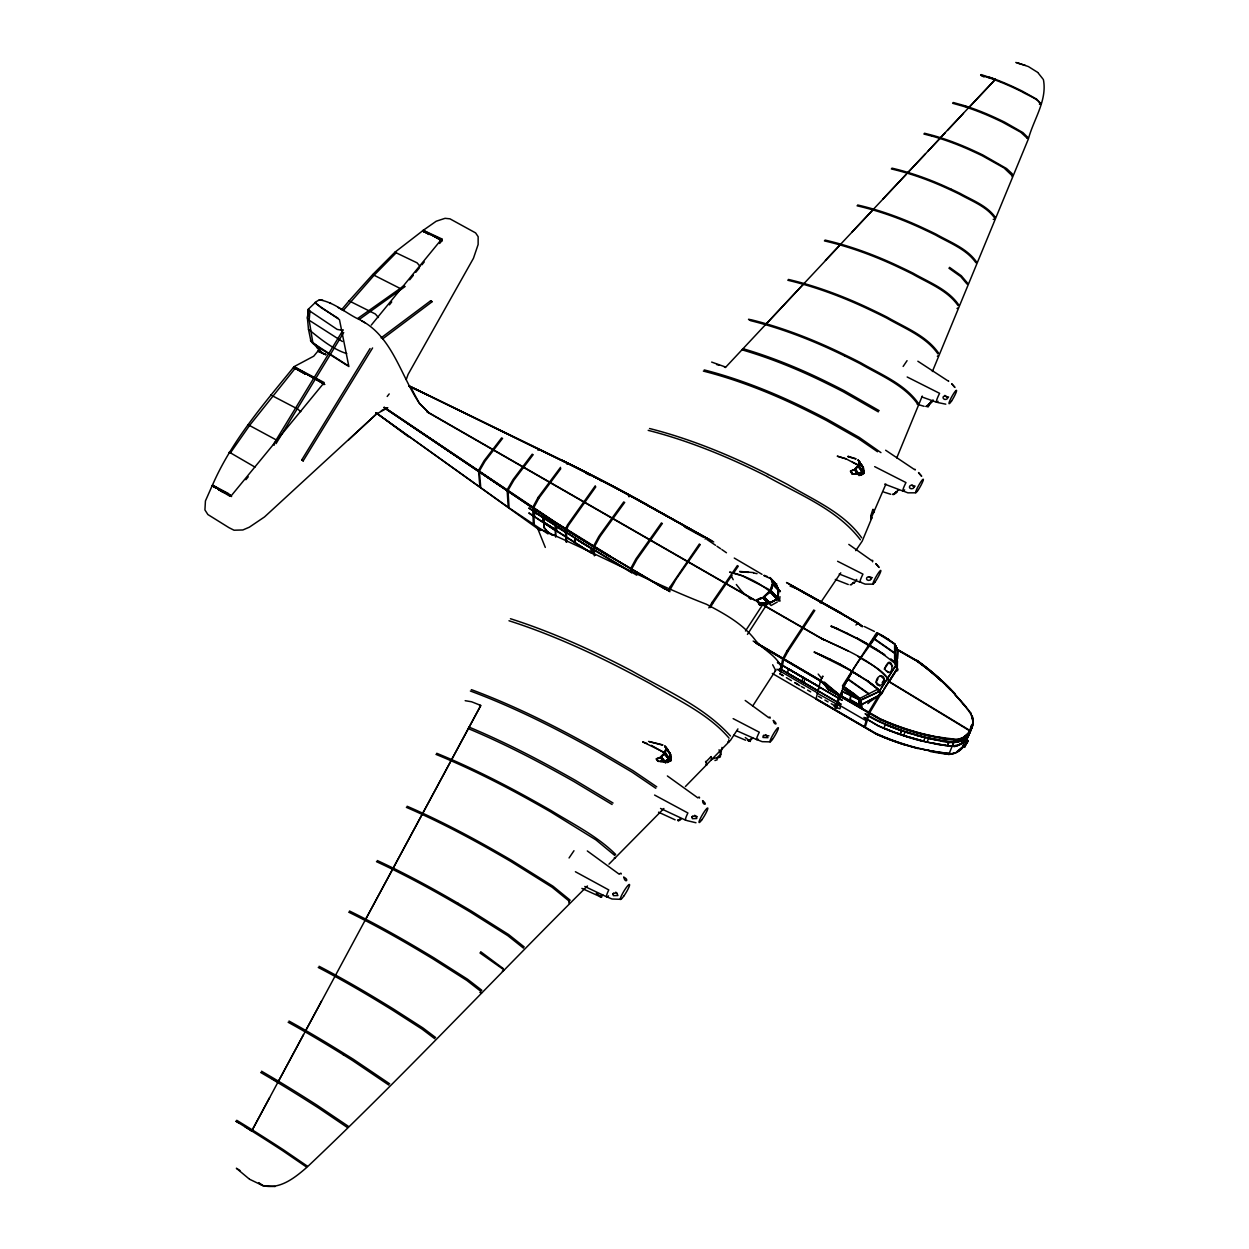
<?xml version="1.0" encoding="UTF-8"?>
<svg xmlns="http://www.w3.org/2000/svg" width="1249" height="1249" viewBox="0 0 1249 1249"><rect width="100%" height="100%" fill="white"/><g stroke="black" fill="none" stroke-linecap="round" stroke-linejoin="round"><path stroke-width="1.5" d="M897.469 660.971L897.235 669.245L895.845 665.374L887.602 678.394L889.257 681.642L896.298 670.619M595.273 555.243L582.346 547.39L591.604 552.807L591.308 548.452M593.447 553.51L593.525 546.235L598.646 536.758A18.032 4.293 -59.9 0 1 600.722 533.713L623.11 502.816A17.908 4.231 -60.2 0 1 623.797 501.895M863.278 473.418L857.641 466.033L854.659 469.078L858.953 475.526C869.757 473.668 856.236 468.281 859.078 462.395L863.793 468.359M594.352 555.867L594.446 546.781L599.582 537.304A18.032 4.278 -59.9 0 1 601.643 534.26L624.032 503.347A17.908 4.215 -60.2 0 1 624.719 502.426M897.25 666.966L897.297 664.702M859.796 462.395L862.778 467.11L862.856 471.248L862.918 467.157L858.282 460.178L859.78 462.005M862.637 467.032L862.716 471.185L862.637 467.032C856.752 455.76 858.578 469.827 862.856 471.248M860.795 474.932L863.98 473.387L864.043 470.124M591.183 552.761L591.433 548.545M863.684 472.809L863.762 469.843M630.573 572.058L630.729 568.482L635.944 558.896L661.47 522.894M631.494 572.62L631.666 569.044L636.881 559.443L662.407 523.425M670.807 759.938L664.765 752.694L666.029 748.729L671.119 754.864L670.807 759.938L667.185 762.28M669.761 758.486L669.87 753.772C663.328 742.749 663.922 757.035 669.761 758.486L670.026 753.834L666.092 749.322M670.026 753.834L669.62 758.424L665.249 753.131L666.014 749.619M667.169 762.608L671.103 760.61L671.306 756.878M665.295 753.069L665.342 752.195M877.985 633.946C864.62 653.43 843.59 678.051 837.751 704.233L866.041 720.673M669.87 753.772L669.62 758.424M779.954 596.616L779.657 599.957L770.258 590.09L772.507 583.252L780.406 591.62M778.049 598.006L778.439 590.277L772.585 584.189L770.758 590.59L778.049 598.006L778.689 590.371L772.585 584.189M778.689 590.371L777.815 597.928L771.023 590.715L772.897 584.204M338.26 318.37L321.18 307.691L315.263 302.57L308.409 309.159L309.955 311.126L309.174 320.259L312.875 343.007L347.409 365.239M771.101 590.652L772.444 584.797M323.585 384.598L320.368 381.164L293.531 367.362C263.508 404.364 231.611 440.975 212.471 485.112L231.596 496.54L228.286 493.449L212.455 485.112M778.205 590.137L777.815 597.928M897.609 658.723L898.25 651.119L894.784 644.234L898.25 651.119M850.616 695.818L850.085 700.72L850.819 695.443L859.125 699.659L860.03 704.249C858.719 691.837 857.392 708.87 862.185 707.808L860.795 700.127L861.716 704.452L881.107 694.194L877.875 689.354L867.587 681.314L850.147 670.307L814.254 652.119L820.734 654.835M966.57 736.91L966.195 739.892M964.212 741.25L967.491 737.269L971.425 725.45M971.66 725.497L969.614 732.866A21.858 19.812 22.6 0 1 954.751 746.434L939.513 744.81L920.794 740.798A231.58 202.322 17.5 0 1 877.938 725.794L863.965 717.426L878 725.575A231.627 202.354 17.5 0 0 920.872 740.579L927.117 742.078L928.522 738.221L948.975 741.984L947.398 745.809L948.975 741.984M972.315 726.387L973.033 720.938M722 747.417L720.251 757.05L716.942 758.221M378.431 317.527L375.371 314.014L349.064 300.853L341.695 309.611M967.725 741.25L964.384 747.339L968.131 740.969M964.509 747.136L965.321 745.388M968.006 741.157L966.851 742.671M420.054 266.349L417.088 262.836L394.918 252.22L372.717 274.546L349.064 300.853M876.86 634.133L876.689 632.665L842.435 685.873M928.522 738.221C941.293 740.751 960.372 748.588 969.021 733.6M927.117 742.078L945.836 745.606M780.11 671.712L782.748 658.66L786.87 651.026M781.062 672.274L783.716 659.238L787.854 651.588M777.456 662.719L842.232 700.299L788.462 668.871L787.495 673.133L818.017 690.853L779.907 668.527M860.264 706.95L841.498 696.317L842.341 691.634L841.545 696.099L860.327 705.779L850.085 700.72M804.247 682.282L801.967 681.689L802.873 677.645M803.903 682.813L804.824 678.753M917.921 748.557L905.603 745.091A231.58 202.681 17.6 0 1 875.44 733.678L816.003 699.128L820.624 680.408L754.505 641.643M801.749 676.583L819.11 686.653L818.017 690.853L841.139 704.28L779.86 668.761M834.441 706.434L835.081 704.608L837.158 706.388L836.783 707.793L834.441 706.434L836.783 707.793M440.991 241.057L438.087 237.919L422.63 230.815L394.918 252.22M835.565 708.214L839.141 694.881M837.049 707.371L837.158 706.388M770.976 578.99C798.095 616.116 752.382 553.369 778.002 588.763L771.07 578.88M859.655 707.496L860.998 704.998M879.327 721.407L865.089 713.694C877.063 723.717 930.037 740.657 885.198 724.482A234.219 204.336 17.5 0 0 909.74 733.397L922.23 736.91M865.198 727.199L869.554 712.945L881.326 693.289M756.769 600.035L759.642 603.408L768.182 603.345L763.077 597.912L756.769 600.035L759.735 603.626L768.291 603.548L763.077 597.912L757.222 599.473M890.037 730.634L883.995 728.183L885.276 724.279M636.756 575.196L582.346 542.581L528.795 508.015L582.471 543.05M883.995 728.183L900.201 734.35L901.466 730.665M900.201 734.35L901.575 730.493M555.274 525.47L543.799 518.429M920.872 740.563L903.745 735.552L905.15 731.695L909.74 733.397M406.237 379.587L408.08 374.419L473.449 258.293L478.133 244.507L478.148 236.67L475.604 232.907L449.937 218.825L445.05 218.325L436.213 221.229L423.239 230.316L427.096 233.313M859.655 675.865L852.349 671.494L842.669 688.621M842.81 687.684L842.435 688.683L858.438 699.128L878.047 689.089L879.686 691.649M909.803 733.194L925.041 737.378L923.682 741.032L903.745 735.552M969.489 732.507L969.708 732.632A21.873 19.812 22.6 0 1 967.678 737.378C966.945 741.734 948.381 752.085 953.533 742.593L961.496 740.782L965.571 737.488M875.533 733.491A229.441 200.886 17.6 0 0 917.968 748.37L948.834 754.396L954.689 740.001L962.651 737.987M896.751 457.899L922.262 396.058M932.394 371.499L1028.395 138.936C1033.516 119.529 1047.349 100.701 1043.446 79.811M534.275 524.83L533.573 508.031L539.022 497.945M871.474 517.445L885.9 484.097M872.879 509.327L870.834 515.65L871.833 517.976L862.2 541.145L855.768 550.653M965.742 737.3L964.54 741.203M969.739 731.492L971.035 728.823L967.585 737.613M612.822 893.784L613.415 895.674L617.896 895.533L617.084 893.675L615.601 892.848L612.822 893.784L613.649 893.176M556.773 526.844L556.586 530.966M691.837 816.784L692.383 818.673L696.77 818.517L696.021 816.659L694.569 815.847L691.837 816.784L692.649 816.175M582.471 547.234L555.524 530.044M768.931 735.817L763.935 735.333L762.936 737.472L767.916 737.675L765.715 734.631M668.543 590.106L670.182 586.827M669.199 591.292L675.896 579.474L700.33 544.517M969.489 731.836L972.425 726.137M962.76 745.731L964.087 743.202M966.976 741.672L967.6 740.189L964.166 746.465M967.397 741.734C969.599 737.019 962.636 748.619 964.4 746.84M555.399 530.357L590.434 552.558M529.03 512.949L555.524 530.45M821.046 679.518L820.515 680.58L825.854 685.077L828.43 689.073L840.936 696.333M747.448 634.414L767.526 603.361M821.623 678.426L820.452 680.846L756.426 643.141M881.482 694.038L878.406 689.198L867.914 680.986M821.561 678.691L822.841 676.162M269.581 1097.684L251.72 1130.954L236.045 1121.274M252.626 1129.361L303.46 1034.656M305.49 1030.893L321.524 1001.105M278.824 1080.635L480.771 705.42L471.607 701.782L465.174 700.689M365.286 919.967L480.662 705.81L479.335 704.842M670.291 586.624L699.393 543.971M822.154 677.582L822.779 676.427M889.163 681.392L880.81 694.585M881.966 693.304L883.496 690.728M745.481 630.979L763.576 603.267M665.061 746.34L669.729 752.85L665.014 746.418M664.952 761.406L661.033 756.847L664.609 753.772L661.174 756.91L664.952 761.406L669.292 759.189L664.811 753.787L663.984 754.209M855.143 468.999L858.656 466.189L862.434 471.857C857.376 479.913 851.272 460.538 858.469 473.761M708.823 607.857L712.195 602.268M710.291 607.529L713.148 602.83M855.315 468.999L857.938 466.502M786.979 650.838L813.833 609.949M787.947 651.4L814.801 610.496M274.234 444.831L273.531 444.285L343.21 329.814M276.029 443.66L343.709 332.515M763.998 596.897L769.962 591.776L777.237 599.192L770.102 603.142L763.998 596.897L769.649 602.845L777.237 599.192M877.985 678.8C872.38 685.748 883.059 689.307 884.23 679.222L880.264 675.6M372.592 347.956L303.148 460.881L301.774 459.897L370.047 348.565M879.515 694.038L868.57 712.367L864.558 726.278M881.716 692.649L882.949 690.697M882.184 682.688C888.351 675.444 877.048 672.259 876.08 682.344L880.014 685.92M821.389 638.442C844.496 649.183 870.069 659.41 887.633 678.223L879.077 691.603L881.326 694.335M819.11 686.653L788.462 668.871M895.892 665.249L894.612 663L894.659 643.906L883.902 636.615M897.001 669.277L889.101 681.486L887.586 678.379L896.033 665.014L894.752 644.265M858.094 656.49C868.102 663.219 880.529 668.153 887.633 678.223L879.234 691.462L860.655 700.205L841.779 691.29M883.917 689.183L894.487 672.493M965.009 741.641L965.774 740.423M894.877 671.884L895.689 670.604M817.299 693.257L840.593 706.341L839.921 708.792L837.392 707.761M896.079 669.995L896.876 668.746M927.976 407.065L929.131 405.269M737.925 728.885L730.571 740.235L706.06 765.231L706.918 764.482L705.56 761.422M752.601 706.169L775.676 670.479L772.663 664.765M884.542 654.944L856.923 638.582L831.225 626.217L837.579 628.669M832.802 627.232L831.303 626.108M772.319 673.461L875.533 733.506M896.048 649.667L897.313 649.87M712.336 602.049L737.378 565.563M713.288 602.596L732.148 575.086M569.06 857.969L573.978 850.725M903.136 366.441L907.055 360.68M856.705 579.411L854.738 582.44L853.504 582.315M869.554 645.124L873.785 638.77L894.721 653.383M538.1 497.414L532.652 507.5L533.37 524.315M932.972 399.961L930.911 403.068L929.678 403.052M857.922 623.001L862.575 626.514L861.794 625.78M820.39 602.955L840.764 572.838M734.35 571.87L738.331 566.094M850.866 471.123L854.613 469.64L857.439 473.949L852.396 473.824L850.866 471.123L852.458 473.917L857.36 473.839L852.38 473.793M656.631 758.877L660.487 757.503L663.843 761.609L660.268 761.437M538.225 497.243L560.551 467.329M539.146 497.773L560.801 468.672M713.71 541.957L647.06 504.643A3947.652 2606.679 -66.8 0 0 561.925 460.272L618.739 489.499L711.68 540.77M228.989 452.372L230.44 452.841L249.722 425.253L295.451 367.987M574.852 538.288L575.086 542.581M858.797 460.943L859.671 462.161M666.357 748.776L665.498 747.355L669.729 752.85M555.352 523.19L543.705 515.743L555.352 523.19L555.524 535.399C555.118 535.056 551.34 537.335 544.33 527.749L544.174 522.956M882.465 635.819L877.547 633.165L869.273 645.187L884.76 654.71M544.236 527.702L547.062 531.59L552.854 535.212M667.216 589.918L610.027 556.258A1360.005 947.288 14 0 1 528.639 504.846L406.456 422.646M595.82 486.829L568.389 525.486L566.515 529.451L566.687 542.316M776.129 584.782L776.769 583.954M896.673 649.355L896.001 650.214M967.834 734.053L970.176 730.821L967.928 729.275L888.429 681.08M591.636 552.792L591.667 548.623L574.946 538.553M967.366 734.677L967.944 733.803M897.11 648.84L895.517 645.655C894.83 673.742 899.904 675.084 896.47 665.186M720.579 754.427L717.176 757.503L711.852 759.142M595.289 485.799L567.468 524.955L565.594 528.905L565.781 541.785M387.19 396.464L389.204 393.919M389.407 304.85L391.733 301.946M245.881 479.725L248.239 476.79M371.296 325.068L441.834 238.918L423.239 230.316L440.444 240.027M409.656 279.823L413.341 275.295M415.792 272.298L419.477 267.77M855.955 625.046L857.329 623.47M421.881 264.85L424.238 261.993M439.617 243.477L441.99 240.62L423.239 230.316M502.598 438.352L485.002 461.271L480.209 469.608L479.382 471.654L480.787 487.828M532.261 454.136L513.027 479.6L507.937 488.453L507.141 490.326L508.234 507.297M533.214 454.62L513.901 480.178L508.796 489.03L508.015 490.919L509.092 507.906L548.046 533.932M343.537 310.142L374.372 274.967L396.417 252.548M501.661 437.884L484.128 460.709L479.351 469.015L478.523 471.076L479.928 487.235M319.838 348.768L313.718 356.199L293.952 366.722L300.837 371.499M544.018 518.585L543.955 523.066M543.861 517.945L543.83 515.587L544.205 527.905M963.12 746.356L956.578 751.945M963.26 746.746L956.687 752.382L948.834 754.396A213.517 187.522 17.9 0 1 930.271 751.508M771.57 581.019L772.912 583.361L771.726 580.832M772.912 583.361L778.268 588.763M629.371 496.29L629.918 495.65L629.028 496.774M540.271 530.544L375.965 412.779L509.092 507.906M825.402 260.401L872.77 210.082M852.005 232.002L905.868 174.766M839.984 245.101L725.404 367.518L724.186 366.644M766.121 324.022L803.169 284.429M968.724 107.773L995.203 79.624L994.594 79.046M945.071 132.972L882.715 199.231M947.694 130.161L963.463 113.378M939.982 138.171L995.344 79.327L981.105 74.581M907.196 173.361L925.462 153.877M928.069 151.082L939.81 138.561M711.009 760.173L711.868 759.408L711.04 756.613L706.091 761.734L706.918 764.482L685.404 786.527M874.347 511.903L873.363 509.608L874.347 511.903L873.363 512.886M871.115 518.694L870.834 515.65M587.436 885.963C493.496 979.247 403.162 1076.216 306.989 1167.222C294.889 1177.698 279.948 1189.875 262.836 1185.598L275.061 1186.55M608.981 864.136L663.89 808.493M774.739 671.416L775.676 670.479M870.834 518.959L871.833 517.976M857.251 623.751L858.032 622.829L862.528 626.576M348.549 439.945L376.23 414.184L387.783 407.674L381.335 410.718M376.23 414.2L264.523 516.93L249.316 527.203L242.852 529.966L234.031 530.216L228.973 527.671L207.88 514.541L204.93 509.951L205.429 500.943L212.158 485.72L231.206 495.806L324.225 382.569L293.952 366.706L324.631 384.442L293.952 366.706M867.852 703.577L869.741 701.969M706.06 765.231L706.918 764.482M408.485 436.791L376.043 412.685M768.916 592.588L770.29 591.839L764.232 596.991L770.102 603.142M855.596 468.484L858.688 466.142L857.907 466.548M1012.112 176.624L1012.236 173.783L1006.585 168.553L982.947 155.032A202.978 112.972 34.4 0 0 974.891 151.223A186.335 104.37 34.6 0 0 932.55 135.314L924.463 133.237M705.061 539.068L705.966 538.381M763.108 735.958L763.935 735.333M870.6 701.251L880.795 694.444M382.678 338.854L432.107 301.743L430.624 300.806L381.117 337.87M357.839 318.37L404.114 285.678M359.384 319.338L405.16 286.474M1041.01 103.823L1036.623 99.139L1022.213 91.083A182.635 107.726 34.6 0 0 1015.156 87.695A166.835 99.014 34.7 0 0 989.349 77.173M937.343 356.293L938.202 355.684M628.965 496.431L630.027 495.837M964.369 741.406L959.997 744.42L952.05 746.231M962.667 737.972L970.208 731.352M961.387 740.595L965.727 737.597M959.872 744.232L962.76 742.249M956.999 308.503L957.796 307.972M948.6 396.948L946.57 397.026L944.869 395.387M872.364 577.709L868.961 576.726M411.233 388.267L419.305 403.193L429.422 413.341L419.305 403.193C400.664 375.418 392.061 335.731 359.712 319.728C346.176 313.561 334.326 302.133 319.322 299.854L315.216 302.258L316.387 304.007L339.478 319.697L348.877 366.535L320.119 348.346L310.548 340.649L321.758 352.452L316.965 347.55M777.3 602.018L771.07 605.5L763.123 597.147L769.478 591.23L778.861 601.144M769.649 602.845L777.065 599.052L769.899 602.97M537.897 450.14L539.178 449.609M933.315 400.523L932.113 400.976M881.404 694.225L861.545 704.686M601.269 481.365L602.065 480.99M664.671 761.203L669.292 759.189M670.338 760.641L663.672 753.678L660.487 756.972L665.608 763.092M851.147 470.717L854.597 469.655L857.439 473.949M858.204 473.59L862.434 471.857M753.163 641.049L820.515 680.58L840.78 696.224L841.81 691.228L860.623 700.143L879.202 691.54L877.891 689.292M860.686 700.267L861.716 704.452M915.158 486.158L911.801 485.237M656.896 758.486L660.487 757.503L663.781 761.484L659.55 761.39L663.781 761.484M827.993 689.261L880.077 719.034A233.204 203.368 17.4 0 0 923.261 734.115L948.413 739.158M875.892 563.627L879.093 567.452L876.017 564.033M714.959 760.547L717.285 759.72M957.359 740.048L962.542 738.237L967.069 734.943A22.045 19.937 22.4 0 0 972.175 715.677M569.201 903.402L568.779 901.887M729.603 572.073C748.463 575.914 767.167 586.858 780.094 601.034M730.103 572.354L742.14 575.789L770.258 590.09M918.515 472.559L921.684 476.291L918.671 472.918M932.16 401.663L930.911 401.663M931.52 402.397L930.271 402.381M930.349 403.661L929.115 403.661M929.849 404.161L928.616 404.145M929.397 404.598L928.163 404.598M928.6 405.316L927.367 405.316M927.195 406.471L925.962 406.471M897.094 668.949L894.784 662.735L890.943 659.129M779.048 669.074L781.609 667.825C776.628 654.944 762.218 649.714 754.474 639.035C741.906 623.189 724.03 613.556 706.481 604.282C648.793 581.956 594.399 552.261 537.492 528.015L545.298 547.421M565.578 536.68L565.656 532.433L556.664 526.984M898.687 490.279L897.453 490.233M897.453 491.591L896.22 491.528M896.907 492.153L895.674 492.09M896.423 492.606L895.19 492.543M895.986 492.996L894.752 492.933M894.456 494.229L893.004 494.214M893.878 494.542L892.66 494.479M894.627 494.229L893.222 494.167M727.714 741.89L729.322 741.594L728.667 739.861M852.724 469.921L854.597 469.655M854.191 582.955L852.958 582.83M853.738 583.345L852.505 583.236M759.845 598.412L763.061 597.943L768.213 603.376L759.673 603.47L756.785 599.973L759.735 603.626M759.86 598.333L763.061 597.943L768.291 603.548M642.751 741.89L664.765 752.694M658.488 757.768L660.471 757.519L663.843 761.609M852.458 462.146L858.609 465.159M915.673 492.809L907.898 492.84L904.198 491.419M873.035 584.173L865.167 584.126L861.404 582.643M951.816 383.802L954.939 387.455L951.972 384.13M770.227 741.875L762.155 741.672L757.846 739.954M957.468 739.798L941.949 738.596M954.501 740.454L957.296 740.22A22.014 19.922 22.5 0 0 972.409 717.894M948.834 754.396L951.597 754.162A21.686 19.687 22.8 0 0 963.369 746.824M951.488 753.709L936.422 752.085L917.906 748.073A230.113 201.432 17.6 0 1 875.518 733.179L816.175 698.691M346.785 353.592C332.843 349.361 319.931 338.51 308.487 329.33L307.426 318.152L308.409 309.159L307.426 318.152L309.174 320.259L342.382 341.492M342.46 330.392L337.168 329.408L309.955 311.126M620.488 899.327L611.994 898.999L607.951 897.297M778.002 588.763L770.945 579.052L774.255 582.143M481.614 992.83L479.866 992.44M321.555 352.905L325.614 354.388M993.236 219.356L994.36 219.293M752.913 738.128L751.695 737.909M751.804 739.205L750.587 738.986M751.32 739.627L750.384 739.533M750.555 740.173L749.634 740.064M750.181 740.423L749.369 740.438M749.4 740.985L748.01 740.423M1026.709 137.702L1028.052 137.671L1022.947 132.597L1004.883 122.261A187.116 107.617 34.5 0 0 996.031 118.046A173.111 100.092 34.6 0 0 963.572 105.4L953.206 102.496M759.642 603.423L768.151 603.283M614.243 857.844L615.445 857.829M430.624 300.806L432.045 301.618M680.986 819.282L679.784 819.016M680.533 819.672L679.628 819.531M679.846 820.125L678.644 819.844M678.254 820.328L679.253 820.312M678.8 820.515L677.957 820.281M678.816 820.78L677.629 820.499M695.974 822.748L686.747 820.546M739.627 571.433L753.584 572.588M319.322 299.854L322.804 300.197M739.876 571.792L748.713 572.401M945.79 404.176L937.671 402.521M927.383 406.081L926.571 406.034M927.195 406.144L926.336 406.159M759.907 604.828L765.496 605.172M1039.496 104.448C1042.088 100.513 1025.71 94.424 1021.776 91.677A182.666 107.695 34.6 0 0 1014.734 88.289A166.866 98.968 34.7 0 0 988.911 77.766M649.621 741.781L662.579 745.107M603.002 895.127L602.112 894.924M602.549 895.549L601.362 895.221M602.127 895.892L600.956 895.564M600.457 896.392L601.269 896.392M600.675 896.751L599.504 896.423M648.559 741.406L662.797 744.872M749.9 740.423L749.025 740.36M749.135 740.985L748.042 740.626M948.397 739.174L954.689 740.001M952.066 746.434L933.393 743.217M502.363 971.191L503.144 971.051M852.302 584.048L851.365 584.064M851.412 584.797L850.132 584.766M948.303 739.424L935.657 737.41M837.314 456.135L845.76 458.68L858.812 465.534L863.98 473.387M837.533 456.322L845.807 458.851M753.522 572.994L757.035 573.65M935.876 736.738L957.421 739.564A21.795 19.719 22.4 0 0 971.956 715.724M850.507 456.915L847.884 456.369L855.94 458.726M847.852 456.619L855.737 458.961M935.844 736.957L923.308 733.881M935.735 737.238L923.089 734.537A233.095 203.306 17.4 0 1 879.952 719.455L827.587 689.105L825.058 685.03L820.406 681.064L755.988 643.282M924.151 749.853L951.535 753.959A21.452 19.484 22.8 0 0 954.97 752.913M600.16 896.314L601.003 896.36M929.443 735.88L923.167 734.365A233.141 203.322 17.4 0 1 879.999 719.268M895.346 671.821L897.25 669.292L897.157 648.746M923.885 134.018L931.973 136.125M372.717 274.546L399.477 288.113M952.628 103.277L963.01 106.196A173.143 100.045 34.6 0 1 995.469 118.858A189.177 108.647 34.5 0 1 1002.307 122.074L1020.683 132.222L1027.49 138.467M711.649 362.085L725.591 367.05M716.583 364.521L718.909 365.145M677.848 820.156L678.941 820.25M534.447 512.184L543.284 517.96L543.409 522.238L542.94 517.773M742.702 350.017L741.781 349.751L743.561 348.861A300.775 130.677 34.3 0 1 827.853 382.413L831.366 384.146A318.62 137.531 34.1 0 1 844.168 390.625L879.171 410.671M697.332 816.784L694.585 815.316M917.219 404.27L924.119 406.315M1016.873 62.778L1025.367 65.385M1017.966 63.121L1028.38 66.556L1037.638 72.364M643.001 742.078L647.06 743.452M883.824 492.09L890.787 494.276M599.832 896.22L600.707 896.298M963.322 105.634L968.1 107.18M270.861 395.012L297.465 408.907L300.775 411.639M248.083 424.707L275.342 439.429M988.911 77.781L980.668 75.174L984.009 76.954M848.258 584.516L835.3 579.442M936.531 402.225L921.934 396.963M773.256 582.175L774.833 582.721L777.627 587.171M841.498 696.317L820.624 680.408L828.43 689.073M896.204 732.726L900.31 734.162M903.058 491.091L884.698 484.144M860.249 582.299L839.203 573.994M745.637 740.22L733.772 735.208M756.66 739.58L736.941 730.821M790.039 586.046L796.487 588.607M685.529 820.14L660.534 808.431M675.131 819.828L658.535 812.193M831.225 626.217L837.689 628.887M764.154 575.258L767.479 576.632M821.374 638.458L847.774 650.807M606.717 896.876L584.782 886.462M763.857 575.633L769.665 578.24M814.254 652.119L840.187 664.249L867.977 681.017M262.696 1185.566L249.644 1179.29M273.531 444.285L274.312 444.769M301.774 459.897L303.257 460.928M837.517 628.778L847.041 633.212M820.562 654.726L830.101 659.238M864.277 626.498L874.409 631.463M408.751 386.05L428.235 395.137M684.702 527.047L703.827 537.492M409.188 385.863L561.941 460.163A3946.809 2606.928 -66.8 0 1 647.06 504.643M408.985 385.925L560.208 459.882M410.78 387.096L428.266 395.465M307.129 1165.988L283.461 1149.798A229.691 21.124 34.3 0 0 275.155 1144.412A210.113 19.469 34.3 0 0 245.725 1125.802L236.732 1120.291M306.442 1166.988L282.774 1150.797A229.738 21.03 34.3 0 0 274.468 1145.411A210.144 19.375 34.3 0 0 245.038 1126.785M428.126 395.293L561.941 460.6A3945.076 2605.43 -66.8 0 1 590.48 474.823M585.828 473.215L590.465 475.541M768.385 474.589L772.616 476.712A346.332 134.158 34.2 0 1 787.978 484.706C813.708 500.115 843.934 512.652 861.685 537.804M767.027 476.493C799.485 494.776 837.267 509.42 860.358 539.755M846.9 633.134L857.111 638.317M230.44 452.841L254.968 467.095M758.643 604.282L760.126 605.047L755.879 600.082M829.976 659.16L840.202 664.421M837.595 561.285L862.965 574.15A12.615 1.639 -60.4 0 0 860.936 581.925M330.001 302.976L330.923 303.46M581.893 888.398L601.643 897.328L596.304 893.207M879.655 634.227L877.672 633.227M733.147 718.628L759.298 732.211A13.083 1.749 -59.7 0 0 757.971 739.096M897.719 669.355L896.064 664.983M917.859 361.226L947.913 380.851A12.287 1.702 -61.1 0 1 948.615 381.398M907.18 376.995L939.591 393.326A12.287 1.702 -61.1 0 0 938.046 401.257M857.095 638.145L867.228 643.703M857.017 638.255L867.196 643.844M885.635 450.233L914.533 469.593A12.428 1.639 -60.7 0 1 915.33 469.889M651.291 745.341L664.936 753.163L671.103 760.61M874.659 466.626L905.978 482.567A12.428 1.639 -60.7 0 0 904.666 489.873M840.109 664.359L850.335 670.026M289.003 1021.042L297.465 1025.757A226.694 30.663 34.2 0 1 344.053 1053.485A246.646 33.114 34.2 0 1 353.295 1059.23L389.688 1083.82M288.144 1022.26L296.606 1026.975A226.74 30.538 34.2 0 1 343.21 1054.718M422.63 230.815L429.313 234.547L422.63 230.831L423.926 231.986M840.92 612.884L786.511 582.518L840.936 612.884L861.966 626.171M646.935 504.893L709.869 539.99M791.491 585.531L858.032 622.829M879.358 634.07L884.573 636.974M698.691 533.885L647.044 505.033A3945.076 2605.43 -66.8 0 0 592.151 475.682M794.973 587.733L839.047 612.385M696.333 532.714L647.029 505.189A3942.266 2604.727 -66.8 0 0 620.503 490.67M798.314 589.653L856.392 622.221M337.979 307.41L343.647 310.595M817.502 692.93L776.878 669.199M801.296 686.497L804.512 688.199M807.541 690.057L810.663 691.852M896.61 648.965L916.907 660.58A249.347 235.702 17.5 0 1 950.801 689.573M896.485 649.121L916.813 660.862A249.066 235.437 17.5 0 1 950.63 689.713L966.445 707.293M896.532 649.496L916.75 661.049A249.222 235.593 17.5 0 1 941.527 681.236M427.096 411.655L754.084 599.582M759.142 602.486L824.871 640.269M427.174 412.014L755.38 600.644M758.768 602.58L823.06 639.535M293.531 367.362L305.224 374.06L293.531 367.362L295.716 369.095M840.811 613.384L856.346 622.424M851.24 700.158L860.639 705.623M851.162 700.424L860.561 705.888M818.501 696.333L821.686 698.191M824.871 700.033L828.04 701.891M831.225 703.733L834.41 705.591M261.556 1071.22L272.61 1077.7A214.438 24.387 34.3 0 1 308.925 1100.026A234 26.416 34.3 0 1 316.856 1105.068L348.221 1126.208M260.682 1072.469L271.736 1078.949A214.5 24.262 34.3 0 1 308.05 1101.306A231.596 26.026 34.3 0 1 318.339 1107.847L347.363 1127.488M262.431 1185.426L261.088 1184.598A15.644 1.311 34.6 0 1 259.292 1183.443M361.929 321.009L365.301 322.991M881.763 635.413L887.633 638.848M888.211 639.16L889.179 639.769M218.653 489.561L221.916 491.482M225.163 493.417L230.05 496.29M867.149 643.813L876.626 649.433M888.336 681.345L970.067 731.071M669.948 591.714L610.027 556.258A1359.911 947.476 14.1 0 1 528.639 504.737L384.036 407.33M664.765 588.966L610.027 556.554A1359.693 947.195 14 0 1 528.655 505.158L384.083 407.658L528.67 505.283A1359.365 947.288 14.1 0 0 610.027 556.711M631.713 572.745L582.346 543.112M777.549 662.235L801.78 676.802M843.856 689.292L853.629 695.318M788.353 669.042L801.686 676.911M779.813 673.633L783.154 675.615M794.817 682.547L798.158 684.53M779.719 673.711L783.061 675.693M786.386 677.676L791.398 680.658M794.723 682.641L799.735 685.607M762.031 574.337L734.256 558.053M271.939 1078.48L277.122 1081.587M667.372 775.957L697.879 797.877A13.427 1.92 -59.3 0 1 699.471 798.033M218.684 489.639L221.947 491.606M654.585 795.051L687.902 812.99A13.427 1.92 -59.3 0 0 686.091 820.156M610.152 556.086L555.337 522.191L384.302 407.315M236.045 1121.274L238.996 1123.07M587.311 850.959L619.239 874.222A13.801 2.123 -58.8 0 1 621.237 874.035M575.399 871.74L608.778 889.928A13.801 2.123 -58.8 0 0 608.56 895.892M878.328 411.873L843.325 391.827A318.714 137.39 34.1 0 0 830.523 385.332L826.994 383.599A300.853 130.552 34.3 0 0 742.702 350.017M613.056 803.029L575.243 780.266A345.473 88.882 33.6 0 0 561.597 772.616L557.85 770.555A326.27 84.542 33.7 0 0 470.014 727.511L469.078 727.121L468.234 728.604L469.015 728.916A326.364 84.354 33.7 0 1 556.867 772.007L560.614 774.068A345.567 88.679 33.6 0 1 574.259 781.718L612.088 804.497M773.74 581.925L777.05 585.812M217.857 488.952L224.071 492.933M949.521 267.348L961.308 275.748L967.663 283.258M948.928 268.207L960.715 276.591L967.069 284.101M894.612 663L876.798 649.418M859.655 676.146L852.396 671.79L847.962 678.91L869.023 693.757M843.309 686.372L859.734 698.659M887.493 638.77L894.659 643.906M843.418 686.638C847.884 690.213 857.922 694.881 858.453 698.909L856.471 697.301M529.03 513.214L555.399 530.622M666.794 748.776L667.684 749.353L664.811 745.934M480.709 951.738L503.269 968.553M479.928 952.925L503.94 969.864M249.316 1179.072L236.358 1168.252A76.439 6.214 34.5 0 1 239.98 1170.532M213.891 486.283L216.53 488.062M706.918 539.474L715.568 545.298M258.684 1182.678L262.009 1184.958M848.805 544.392L871.802 560.676A12.615 1.639 -60.4 0 1 872.583 561.831M717.004 546.281L720.657 548.748M857.907 623.329L861.826 626.576M721.875 549.576L726.45 552.761M745.2 700.47L768.806 717.707A13.083 1.749 -59.7 0 1 770.071 718.222M250.877 1130.423L251.72 1131.048M884.37 669.167C892.973 648.559 895.814 682.469 884.479 668.996L888.726 662.485L892.629 666.045M867.743 681.251L878.328 689.323M867.774 681.173L874.003 685.748M877.516 451.732L858.375 438.618L826.416 420.476A331.781 138.28 34.1 0 0 812.834 413.528L809.102 411.67A314.092 131.754 34.3 0 0 703.359 371.094M656.74 786.808L633.024 770.695L598.88 750.508A355.2 95.861 33.5 0 0 584.516 742.546L580.582 740.407A336.387 91.411 33.6 0 0 471.357 689.635M655.787 788.26L632.072 772.147L597.912 751.945A355.309 95.658 33.5 0 0 583.548 743.967L579.614 741.828A336.481 91.224 33.6 0 0 470.373 691.009M615.741 892.176L617.147 893.269M745.294 737.519L750.368 741.5M824.356 682.095L840.874 696.177L880.186 718.815A232.954 203.15 17.4 0 0 923.308 733.897M894.659 644.109L877.625 633.399L874.003 638.458L894.721 652.946M880.951 452.622L859.234 437.384L827.275 419.274A331.703 138.42 34.1 0 0 813.692 412.326L809.961 410.468A314.014 131.894 34.2 0 0 704.233 369.923M890.912 659.222L895.065 662.969M886.447 670.791L888.429 672.602M868.601 693.976L847.728 679.284L843.59 686.279L859.936 698.55M434.793 1038.746L422.068 1029.129L392.483 1010.129A261.275 40.983 34.1 0 0 381.804 1003.587A240.448 38.016 34.2 0 0 318.245 967.46M435.62 1037.513L422.896 1027.896L393.31 1008.911A261.228 41.123 34.1 0 0 382.631 1002.385A240.401 38.141 34.2 0 0 319.088 966.273M388.845 1085.069L352.437 1060.479A246.709 32.974 34.2 0 0 343.194 1054.702M534.416 516.446L534.275 512.012L534.463 516.227M770.68 578.209L775.129 582.815M481.037 991.487L466.751 980.403L433.138 959.029A278.824 50.163 34 0 0 420.991 951.738A258.855 46.916 34.1 0 0 348.69 912.16M481.833 990.285L467.548 979.216L433.949 957.842A278.761 50.303 34 0 0 421.803 950.551A258.793 47.04 34.1 0 0 349.501 911.005M954.954 694.272L959.201 699.065M954.939 694.616L963.182 703.983M523.472 948.132L507.797 935.688L470.451 912.145A295.685 59.343 33.9 0 0 456.947 904.182A276.341 55.846 34 0 0 376.48 861.669M524.252 946.961L508.577 934.502L471.248 910.974A295.623 59.484 33.9 0 0 457.727 903.027M312.875 343.007L310.829 340.68L308.487 329.33M615.679 854.441C597.256 836.034 573.385 824.293 551.418 810.742A336.73 82.231 33.7 0 0 534.947 801.421A317.324 78.047 33.7 0 0 436.744 753.288M614.914 855.581L595.96 839.906L550.637 811.881A336.808 82.075 33.7 0 0 534.182 802.545A317.387 77.906 33.7 0 0 435.963 754.38M959.154 698.909L967.085 708.792M570.184 900.201L552.932 886.166L511.559 860.311A314.264 70.163 33.8 0 0 496.556 851.662A295.498 66.431 33.9 0 0 407.143 806.261M569.435 901.341L552.167 887.305L510.794 861.451A314.326 70.022 33.8 0 0 495.775 852.786A295.56 66.291 33.9 0 0 406.378 807.354M310.548 340.634L313.015 343.616M818.173 674.07L821.467 678.051M963.198 703.64L971.019 713.226M1037.872 72.614L1042.977 79.015M967.163 708.605L972.05 715.958M656.084 758.892L657.583 760.875M860.842 463.972L862.606 466.314L860.733 463.972M658.566 761.515L656.646 758.846L658.488 761.375M736.332 584.516L740.876 590.262A66.197 58.953 10.6 0 0 746.184 595.508M729.073 738.175C708.324 713.788 677.864 700.267 650.854 683.999A360.805 108.039 33.3 0 0 634.882 675.428L630.495 673.133A348.081 104.713 33.4 0 0 508.983 620.753M730.478 736.004C703.936 706.512 665.889 690.447 631.947 670.994A347.94 104.994 33.4 0 0 510.435 618.723M858.016 459.835L859.827 462.801M858.204 460.288L859.968 462.801M850.35 471.154L852.146 474.183M774.005 582.159L777.94 588.763M895.143 662.844L896.392 665.311M918.124 402.959C904.276 383.708 880.779 374.435 860.842 362.803A306.708 136.656 34.2 0 0 845.526 355.153A288.878 129.568 34.3 0 0 751.336 319.791L748.51 319.322L750.696 320.696A288.941 129.459 34.3 0 1 844.87 356.074M917.5 403.864C903.636 384.63 880.155 375.34 860.202 363.724A306.77 136.563 34.2 0 0 844.87 356.059M533.573 508.031L536.352 513.12M533.604 508.983L536.243 513.807M731.243 575.93L733.21 579.692M995.203 217.139C986.866 205.539 972.393 200.308 960.294 193.486A219.324 117.547 34.3 0 0 950.848 188.989M994.626 217.966C986.288 206.366 971.8 201.136 959.7 194.313A219.356 117.484 34.4 0 0 950.255 189.817A201.651 108.725 34.5 0 0 891.333 168.943M938.53 353.014C926.477 335.653 905.15 327.581 887.368 317.262A280.338 131.707 34.2 0 0 873.582 310.47A263.445 124.541 34.3 0 0 788.431 279.433M937.921 353.904C925.868 336.527 904.541 328.456 886.759 318.12A280.401 131.629 34.2 0 0 872.973 311.344A263.492 124.463 34.3 0 0 787.807 280.26M976.484 261.884C967.023 248.348 950.224 242.228 936.266 234.266A238.918 122.792 34.3 0 0 925.384 229.035A221.604 114.643 34.4 0 0 857.657 204.992M975.906 262.727C966.429 249.175 949.63 243.055 935.673 235.093A238.965 122.73 34.3 0 0 924.791 229.863A221.651 114.58 34.4 0 0 857.048 205.804M970.832 713.304L972.924 721.204M895.517 645.655L897.016 648.871M971.441 728.495A21.967 19.89 22.5 0 1 969.411 733.257L969.224 733.725A21.951 19.875 22.5 0 0 971.816 725.513M958.592 304.694C948.007 289.331 929.006 282.336 913.284 273.266A258.262 127.351 34.2 0 0 901.029 267.317A241.198 119.685 34.4 0 0 825.027 240.073M957.999 305.552C947.398 290.19 928.413 283.18 912.676 274.124A258.324 127.273 34.2 0 0 900.42 268.16A241.244 119.607 34.4 0 0 824.418 240.901M719.049 749.759L720.642 754.334M769.181 590.262L769.478 591.23M1011.955 175.531L1004.024 167.959L982.385 155.844A203.025 112.91 34.4 0 0 974.314 152.019A186.366 104.307 34.6 0 0 931.973 136.094M574.774 542.425L574.79 538.538M895.861 665.389L897.016 669.292M711.04 756.613L711.868 759.408M859.187 700.049L860.561 707.605M441.834 238.918L442.005 240.916M555.337 522.191L555.696 537.148M566.968 463.207L566.984 464.175M377.276 860.53A276.279 55.986 34 0 1 457.743 903.043M1015.78 62.45A59.343 37.345 35.3 0 1 1019.09 63.48M648.184 430.359A334.217 129.74 34.2 0 1 767.027 476.431M649.558 428.516A334.076 129.99 34.2 0 1 768.385 474.511M891.927 168.147A201.62 108.788 34.5 0 1 950.832 189.036M964.134 745.278A21.452 19.484 22.8 0 1 956.578 752.195M966.664 737.253A21.452 19.484 22.8 0 1 966.117 740.61M917.047 660.393A248.332 234.906 17.3 0 1 955.313 693.991M905.587 745.153A231.83 202.884 17.6 0 1 875.393 733.741M934.767 739.767A224.57 196.28 17.6 0 1 915.97 735.239M969.411 733.257A21.967 19.89 22.5 0 1 956.515 742.125L941.2 740.501L922.386 736.457A232.626 202.994 17.5 0 1 879.327 721.391M946.133 685.592A249.222 235.593 17.5 0 1 950.614 690.057M916.907 660.596A249.332 235.702 17.5 0 1 950.786 689.604M916.813 660.877A249.269 235.639 17.5 0 1 950.676 689.87M561.941 460.725A3942.266 2604.727 -66.8 0 1 590.48 474.963M592.151 475.822A3942.266 2604.727 -66.8 0 1 618.848 489.78M750.899 599.317A66.197 58.953 10.6 0 1 748.479 597.459M859.062 464.847L859.734 462.473L859.062 464.847M623.797 877.22C625.156 883.761 629.715 879.749 623.797 877.22M966.742 737.253L966.336 740.673A21.686 19.687 22.8 0 0 966.898 737.285M871.334 578.63L870.272 580.067C865.869 581.753 865.104 576.46 869.226 576.835L871.334 578.63M914.174 487.001L913.113 488.453C908.741 490.154 908.07 484.831 912.129 485.205L914.174 487.001M947.648 397.728L947.491 398.634C943.901 401.6 940.481 395.871 945.649 395.949L947.648 397.728M555.29 529.451L544.158 522.347L555.29 529.451M702.609 800.64C702.36 805.464 708.761 805.496 702.609 800.64M773.365 720.501C773.615 725.138 779.235 725.185 773.365 720.501M669.183 759.095L664.827 761.297L669.183 759.095M862.325 471.763L858.344 473.683L862.325 471.763M667.122 748.776L664.983 746.449L669.573 752.85L666.966 748.776M319.806 351.765L317.792 351.203L325.942 354.763L319.806 351.765M215.406 487.641L212.158 485.72L215.421 487.672M701.86 819.766A8.431 1.155 -59.3 0 0 707.777 808.072A8.431 1.155 -59.3 0 0 700.611 817.954A8.431 1.155 -59.3 0 0 701.86 819.766M772.444 739.408A8.212 1.062 -59.7 0 0 778.377 727.792A8.212 1.062 -59.7 0 0 771.663 737.144A8.212 1.062 -59.7 0 0 772.444 739.408M623.626 896.298A8.665 1.28 -58.9 0 0 629.48 884.511A8.665 1.28 -58.9 0 0 621.83 894.94A8.665 1.28 -58.9 0 0 623.626 896.298M917.453 491.044A7.806 0.999 -60.7 0 0 923.386 479.507A7.806 0.999 -60.7 0 0 917.578 487.438A7.806 0.999 -60.7 0 0 917.453 491.044M874.94 582.159A7.916 0.984 -60.3 0 0 880.888 570.621A7.916 0.984 -60.3 0 0 874.8 579.036A7.916 0.984 -60.3 0 0 874.94 582.159M951.582 400.96A7.713 1.03 -61 0 0 956.5 390.328A7.713 1.03 -61 0 0 950.161 399.883A7.713 1.03 -61 0 0 951.582 400.96"/></g></svg>
